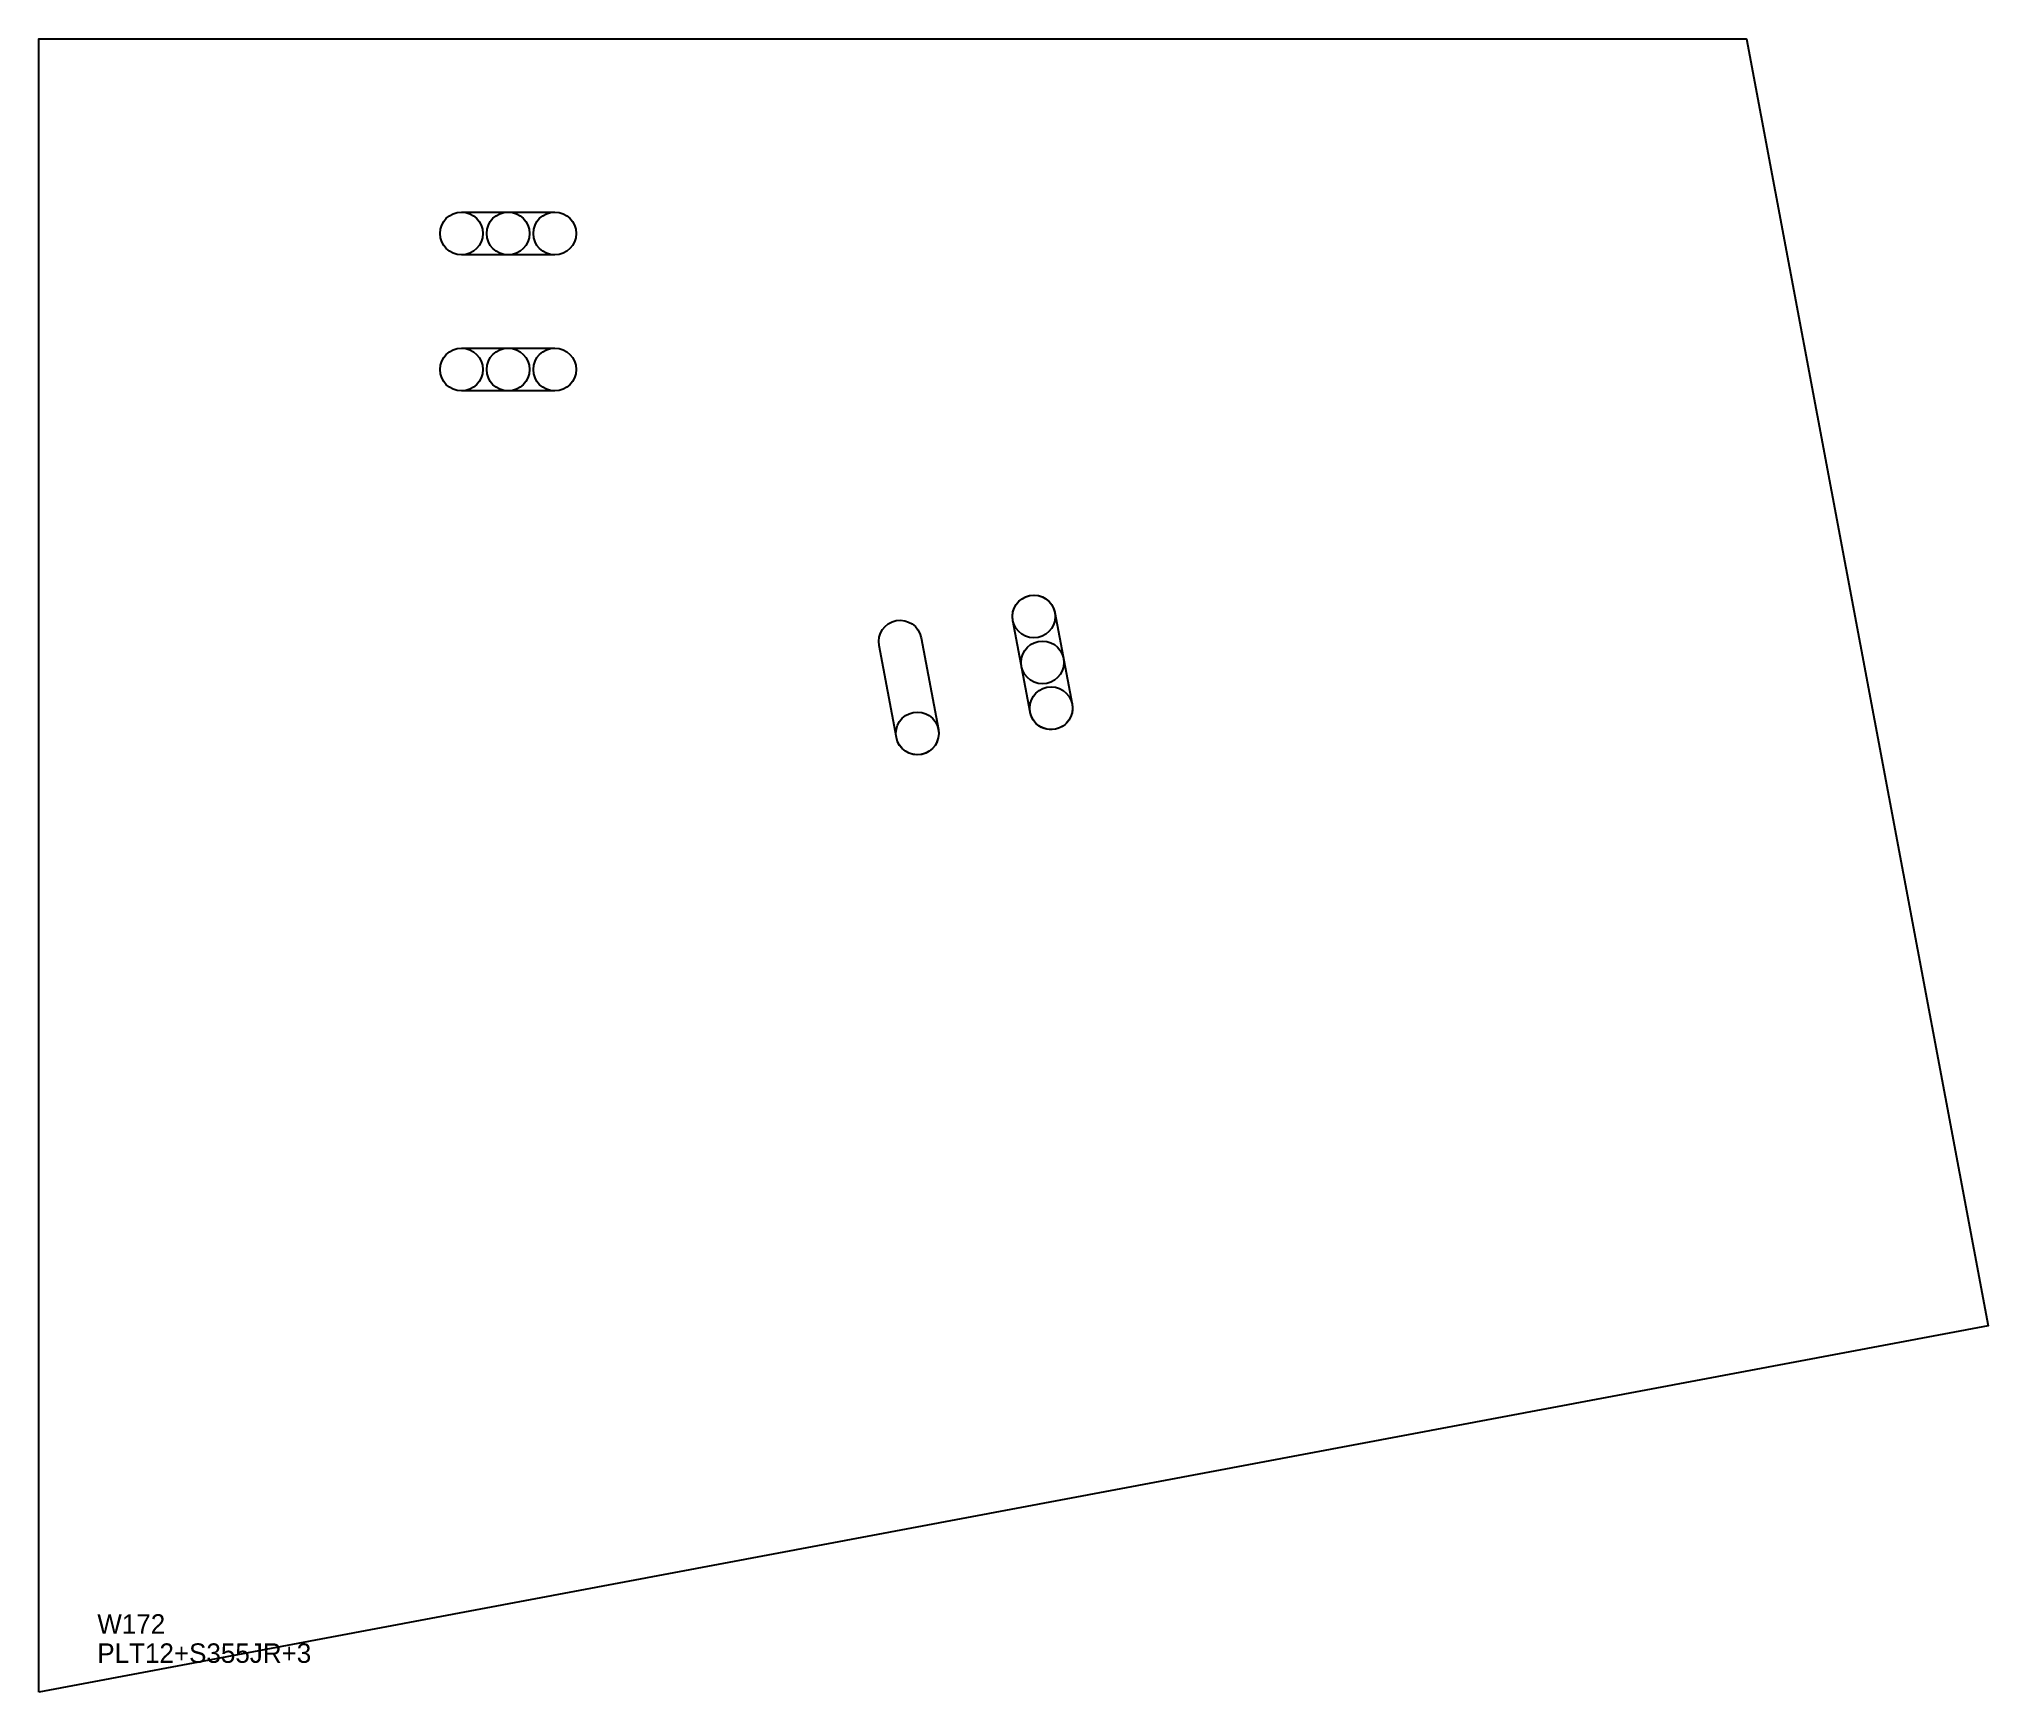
# Model space of a CAD drawing. Extents: x 0 to 1002, y 0 to 850.
import ezdxf

# ---------------------------------------------------------------- set-up
doc = ezdxf.new("R2010")
doc.units = 0
for name, color, linetype in [('22', 7, 'CONTINUOUS'), ('CUT', 7, 'CONTINUOUS'), ('LAYOUT', 4, 'CONTINUOUS'), ('SCRIBE', 3, 'CONTINUOUS'), ('TEXT', 7, 'CONTINUOUS')]:
    doc.layers.add(name, color=color, linetype=linetype)

msp = doc.modelspace()

# ---------------------------------------------------------------- linework, layer by layer
at = {"layer": '22', "color": 7, "linetype": 'CONTINUOUS'}
for centre, radius in [((217.27, 750.02), 11), ((241.27, 750.02), 11), ((265.27, 750.02), 11), ((217.27, 680.02), 11), ((241.27, 680.02), 11), ((265.27, 680.02), 11), ((511.717, 553.025), 11), ((516.149, 529.437), 11), ((520.58, 505.85), 11), ((451.79, 492.93), 11), ((0, 0), 0), ((0, 0), 0), ((0, 0), 0), ((0, 0), 0)]:
    msp.add_circle(centre, radius, dxfattribs=at)
at = {"layer": 'CUT', "color": 7, "linetype": 'CONTINUOUS'}
msp.add_lwpolyline([(0, 0), (0, 850), (878.2, 850), (1002.48, 188.27)], close=True, dxfattribs=at)
at = {"layer": 'LAYOUT', "color": 4, "linetype": 'CONTINUOUS'}
for points in [[(217.27, 739.02, -1), (217.27, 761.02), (265.27, 761.02, -1), (265.27, 739.02)], [(217.27, 669.02, -1), (217.27, 691.02), (265.27, 691.02, -1), (265.27, 669.02)], [(531.391, 507.881, -1), (509.769, 503.819), (500.907, 550.994, -0.99999997), (522.528, 555.056)], [(462.601, 494.961, -1), (440.979, 490.899), (432.117, 538.074, -0.99999997), (453.738, 542.136)]]:
    msp.add_lwpolyline(points, format="xyb", close=True, dxfattribs=at)

# ---------------------------------------------------------------- texts
at = {"layer": 'SCRIBE', "color": 3}
msp.add_text('W172', height=10, dxfattribs=at).set_placement((30, 30))
at = {"layer": 'TEXT', "color": 7}
msp.add_text('PLT12+S355JR+3', height=10, dxfattribs=at).set_placement((30, 15))

doc.saveas('drawing.dxf')
